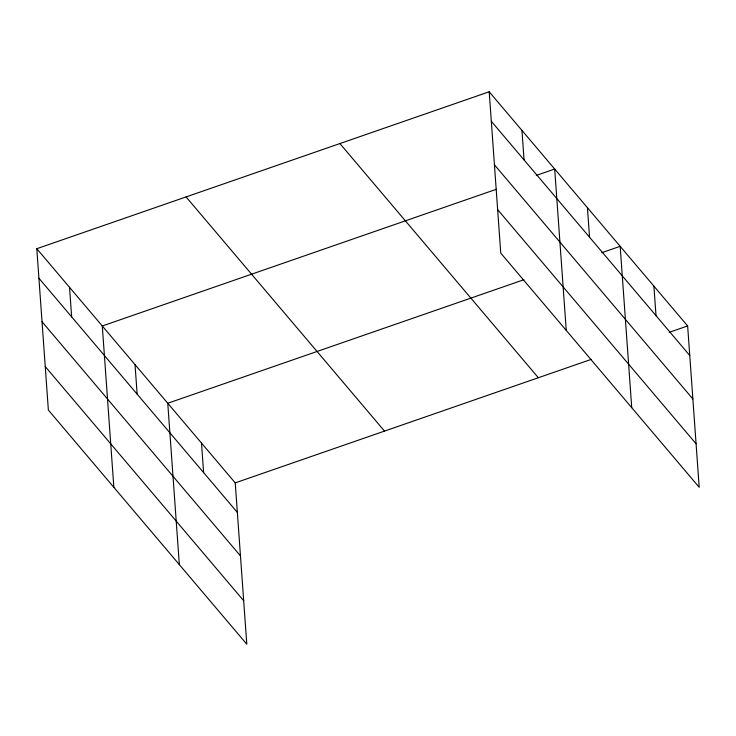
<?xml version="1.0" encoding="UTF-8"?>
<svg xmlns="http://www.w3.org/2000/svg" width="736" height="736" viewBox="0 0 736 736"><rect width="100%" height="100%" fill="white"/><g stroke="black" fill="none" stroke-linecap="round" stroke-linejoin="round"><path stroke-width="1.1" d="M36.8 248.704L235.235 482.88L246.799 644.23L48.364 410.053L36.8 248.704L489.201 91.77L687.636 325.947L699.2 487.296L500.765 253.12L489.201 91.77M496.266 189.308L102.286 325.984L113.85 487.333M536.296 175.426L554.686 169.041L566.251 330.4M523.885 279.726L167.762 403.264L179.336 564.613M601.772 252.706L620.163 246.321L631.736 407.68M235.235 482.88L591.348 359.343M669.245 332.322L687.636 325.947M491.317 121.302L689.752 355.479M494.436 164.8L692.87 398.976M497.646 209.622L696.081 443.799M339.912 143.557L538.338 377.734M186.088 196.917L384.523 431.094M38.916 278.236L237.351 512.412M42.035 321.733L240.47 555.91M45.246 366.556L243.68 600.732M653.899 286.129L656.015 315.661M587.429 207.681L589.545 237.213M521.944 130.41L524.06 159.942M201.498 443.072L203.614 472.604M135.028 364.624L137.144 394.156M69.543 287.344L71.659 316.876"/></g></svg>
